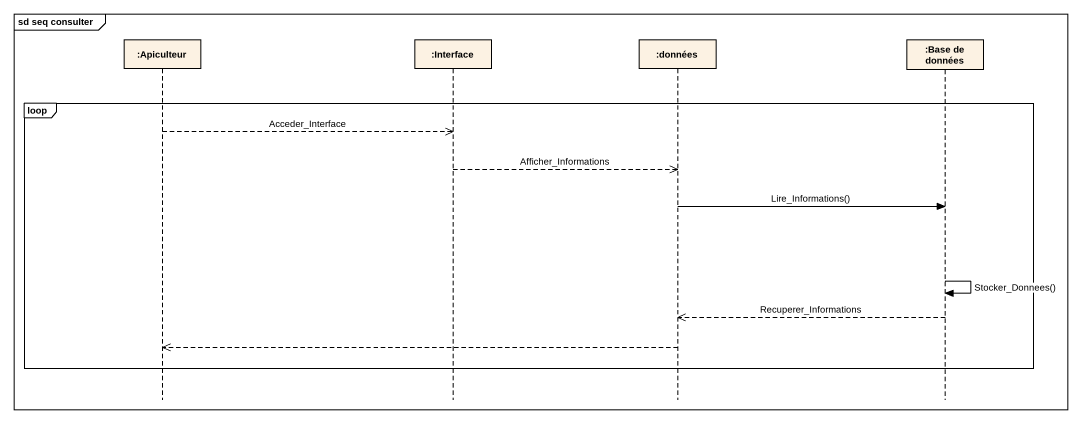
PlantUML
@startuml
mainframe sd seq consulter
hide footbox
participant ":Apiculteur" as Apiculteur
participant ":Interface" as Interface_
participant ":données" as données
participant ":Base de données" as Base_de_données

loop
  Apiculteur -->> Interface_ : Acceder_Interface
  Interface_ -->> données : Afficher_Informations
  données -> Base_de_données : Lire_Informations()
  Base_de_données -> Base_de_données : Stocker_Donnees()
  Base_de_données -->> données : Recuperer_Informations
  données -->> Apiculteur
end
@enduml
